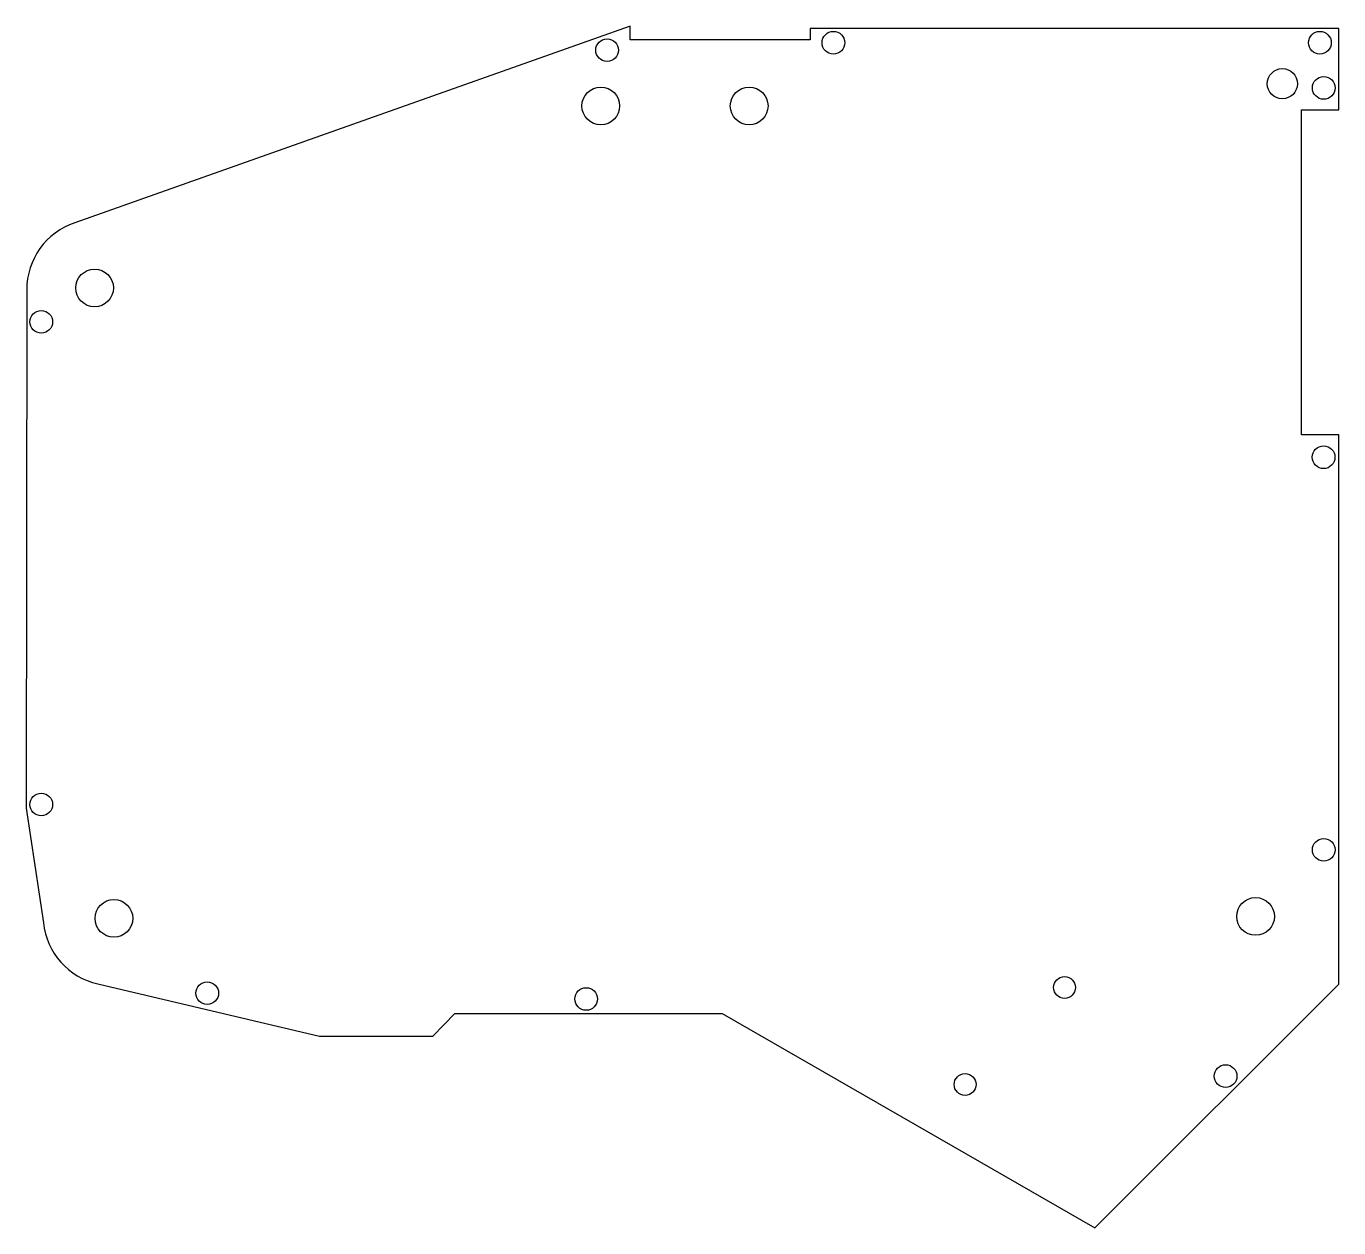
# Model space of a CAD drawing. Header units: millimetres. Extents: x -87 to 87, y -80 to 79.
import ezdxf

# ---------------------------------------------------------------- set-up
doc = ezdxf.new("R2010")
doc.units = ezdxf.units.MM
doc.layers.get('0').update_dxf_attribs({"linetype": 'CONTINUOUS'})

msp = doc.modelspace()

# ---------------------------------------------------------------- linework, layer by layer
msp.add_lwpolyline([(86.99, -47.82), (86.99, -43.5), (86.99, 24.99), (82.07, 24.99), (82.08, 68.08), (86.99, 68.08), (87, 78.86), (81.55, 78.86), (16.91, 78.86), (16.91, 77.36), (-6.94, 77.36), (-6.94, 79.18), (-80.56, 53.12, 0.322014), (-86.93, 44.24), (-87, -24.48), (-84.7, -39.67, 0.326911), (-77.51, -47.76), (-48.11, -54.7), (-33.09, -54.7), (-30.16, -51.7), (5.24, -51.7), (54.67, -80.11)], format="xyb", close=True)
for centre, radius in [((20, 77), 1.5), ((84.5, 77), 1.5), ((-10, 76), 1.5), ((79.52, 71.56), 2), ((85, 71), 1.5), ((-10.83, 68.61), 2.5), ((8.84, 68.61), 2.5), ((-77.94, 44.48), 2.5), ((-85, 40), 1.5), ((84.99, 22.04), 1.5), ((-85, -24), 1.5), ((85, -30), 1.5), ((75.97, -38.84), 2.5), ((-75.37, -39.09), 2.5), ((50.65, -48.25), 1.45), ((-63, -49), 1.5), ((-12.77, -49.78), 1.5), ((72, -60), 1.5), ((37.46, -61.11), 1.45)]:
    msp.add_circle(centre, radius)

doc.saveas('drawing.dxf')
